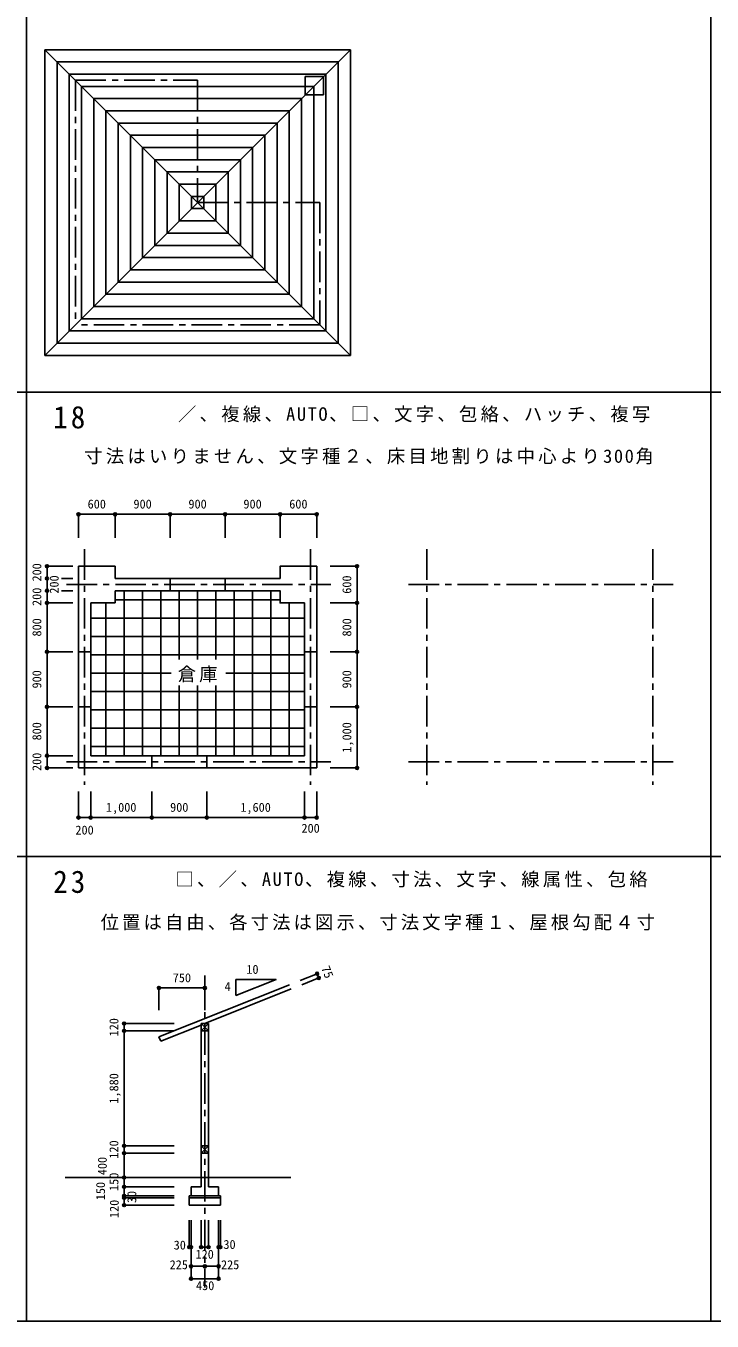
# Model space of a CAD drawing. Units: millimetres at full size, sheet at 1:100. Extents: x -54652 to 58452, y -19402 to 19598.
# Drawn here: x -5615 to 5617, y -19402 to 1788 of the extents above; entities that cross this region are included whole.
import ezdxf
from ezdxf.enums import TextEntityAlignment as Align

# ---------------------------------------------------------------- set-up
doc = ezdxf.new("R2010")
doc.units = ezdxf.units.MM
doc.header["$LTSCALE"] = 100
doc.header["$PDMODE"] = 32
doc.header["$PDSIZE"] = 50
doc.linetypes.add('CHAIN1', pattern=[8, 5, -1, 1, -1])
for name, color, linetype in [('0-0_作図ﾚｲﾔｰ', 4, 'Continuous'), ('0-7_作図例', 4, 'Continuous'), ('0-F_枠', 4, 'Continuous')]:
    doc.layers.add(name, color=color, linetype=linetype)
doc.styles.add('ＭＳ 明朝', font='')
doc.styles.get('ＭＳ 明朝').set_extended_font_data('MS Mincho')

msp = doc.modelspace()

# ---------------------------------------------------------------- linework, layer by layer
at = {"layer": '0-0_作図ﾚｲﾔｰ', "linetype": 'CHAIN1'}
for p, q in [((945.3, -6773.2), (945.3, -10630.3)), ((4645.3, -6773.2), (4645.3, -10630.3)), ((649.4, -7352.3), (4977.6, -7352.3)), ((649.4, -10252.3), (4977.6, -10252.3))]:
    msp.add_line(p, q, dxfattribs=at)
at = {"layer": '0-0_作図ﾚｲﾔｰ'}
for p, q in [((-4754.7, -11163.9), (-4554.7, -11163.9)), ((-4554.7, -11163.9), (-3554.7, -11163.9)), ((-3554.7, -11163.9), (-2654.7, -11163.9)), ((-2654.7, -11163.9), (-1054.7, -11163.9)), ((-1054.7, -11163.9), (-854.7, -11163.9)), ((-2686.8, -18505.1), (-2461.8, -18505.1))]:
    msp.add_line(p, q, dxfattribs=at)
at = {"layer": '0-7_作図例', "color": 3}
for p, q in [((-5304.7, 1397.7), (-304.7, 1397.7)), ((-5304.7, 1397.7), (-5304.7, -3602.3)), ((-5304.7, -3602.3), (-304.7, 1397.7)), ((-304.7, 1397.7), (-304.7, -3602.3)), ((-4970.9, -17054.4), (-1278.9, -17054.4))]:
    msp.add_line(p, q, dxfattribs=at)
at = {"layer": '0-7_作図例'}
for p, q in [((-5104.7, 1197.7), (-504.7, 1197.7)), ((-5104.7, -3402.3), (-5104.7, 1197.7)), ((-4904.7, 997.7), (-704.7, 997.7)), ((-4904.7, -3202.3), (-4904.7, 997.7)), ((-4704.7, 797.7), (-904.7, 797.7)), ((-4704.7, -3002.3), (-4704.7, 797.7)), ((-4504.7, 597.7), (-1104.7, 597.7)), ((-4504.7, -2802.3), (-4504.7, 597.7)), ((-4304.7, 397.7), (-1304.7, 397.7)), ((-4304.7, -2602.3), (-4304.7, 397.7)), ((-4104.7, 197.7), (-1504.7, 197.7)), ((-4104.7, -2402.3), (-4104.7, 197.7)), ((-3904.7, -2.3), (-1704.7, -2.3)), ((-3904.7, -2202.3), (-3904.7, -2.3)), ((-3704.7, -202.3), (-1904.7, -202.3)), ((-3704.7, -2002.3), (-3704.7, -202.3)), ((-3504.7, -402.3), (-2104.7, -402.3)), ((-3504.7, -1802.3), (-3504.7, -402.3)), ((-3304.7, -602.3), (-2304.7, -602.3)), ((-3304.7, -1602.3), (-3304.7, -602.3)), ((-3104.7, -802.3), (-2504.7, -802.3)), ((-3104.7, -1402.3), (-3104.7, -802.3)), ((-2904.7, -1002.3), (-2704.7, -1002.3)), ((-2904.7, -1202.3), (-2904.7, -1002.3)), ((-4754.7, -6202.1), (-4154.7, -6202.1)), ((-4754.7, -6202.1), (-4754.7, -6589.2)), ((-4154.7, -6202.1), (-4154.7, -6589.2)), ((-4154.7, -6202.1), (-3254.7, -6202.1)), ((-3254.7, -6202.1), (-3254.7, -6589.2)), ((-3254.7, -6202.1), (-2354.7, -6202.1)), ((-2354.7, -6202.1), (-2354.7, -6589.2)), ((-2354.7, -6202.1), (-1454.7, -6202.1)), ((-1454.7, -6202.1), (-1454.7, -6589.2)), ((-1454.7, -6202.1), (-854.7, -6202.1)), ((-854.7, -6202.1), (-854.7, -6589.2)), ((-5269.4, -7252.3), (-5269.4, -7052.3)), ((-5269.4, -7052.3), (-4845.1, -7052.3)), ((-195.2, -7052.3), (-634.1, -7052.3)), ((-195.2, -7652.3), (-195.2, -7052.3)), ((-5269.4, -7452.3), (-5269.4, -7252.3)), ((-5030.3, -7252.3), (-4845.1, -7252.3)), ((-2354.7, -7252.3), (-3254.7, -7252.3)), ((-5269.4, -7652.3), (-5269.4, -7452.3)), ((-5030.3, -7452.3), (-4845.1, -7452.3)), ((-4154.7, -7602.3), (-1454.7, -7602.3)), ((-4004.7, -10152.3), (-4004.7, -7452.3)), ((-3704.7, -10152.3), (-3704.7, -7452.3)), ((-3404.7, -10152.3), (-3404.7, -7452.3)), ((-3254.7, -7452.3), (-2354.7, -7452.3)), ((-3104.7, -8578.7), (-3104.7, -7452.3)), ((-2804.7, -8578.7), (-2804.7, -7452.3)), ((-2504.7, -8578.7), (-2504.7, -7452.3)), ((-2204.7, -10152.3), (-2204.7, -7452.3)), ((-1904.7, -10152.3), (-1904.7, -7452.3)), ((-1604.7, -10152.3), (-1604.7, -7452.3)), ((-5269.4, -8452.3), (-5269.4, -7652.3)), ((-5269.4, -7652.3), (-4845.1, -7652.3)), ((-4304.7, -10152.3), (-4304.7, -7652.3)), ((-1304.7, -10152.3), (-1304.7, -7652.3)), ((-195.2, -7652.3), (-634.1, -7652.3)), ((-195.2, -8452.3), (-195.2, -7652.3)), ((-4554.7, -7902.3), (-1054.7, -7902.3)), ((-4554.7, -8202.3), (-1054.7, -8202.3)), ((-5269.4, -9352.3), (-5269.4, -8452.3)), ((-5269.4, -8452.3), (-4845.1, -8452.3)), ((-4754.7, -8452.3), (-4754.7, -9352.3)), ((-4554.7, -9352.3), (-4554.7, -8452.3)), ((-1054.7, -8452.3), (-1054.7, -9352.3)), ((-854.7, -9352.3), (-854.7, -8452.3)), ((-195.2, -8452.3), (-634.1, -8452.3)), ((-195.2, -9352.3), (-195.2, -8452.3)), ((-4554.7, -8502.3), (-1054.7, -8502.3)), ((-4554.7, -8802.3), (-3236, -8802.3)), ((-2344.1, -8802.3), (-1054.7, -8802.3)), ((-4554.7, -9102.3), (-1054.7, -9102.3)), ((-3104.7, -10152.3), (-3104.7, -9004.4)), ((-2804.7, -10152.3), (-2804.7, -9004.4)), ((-2504.7, -9004.4), (-2504.7, -10152.3)), ((-5269.4, -10152.3), (-5269.4, -9352.3)), ((-5269.4, -9352.3), (-4845.1, -9352.3)), ((-4554.7, -9402.3), (-1054.7, -9402.3)), ((-195.2, -9352.3), (-634.1, -9352.3)), ((-195.2, -10352.3), (-195.2, -9352.3)), ((-4554.7, -9702.3), (-1054.7, -9702.3)), ((-5269.4, -10352.3), (-5269.4, -10152.3)), ((-5269.4, -10152.3), (-4845.1, -10152.3)), ((-4554.7, -10002.3), (-1054.7, -10002.3)), ((-3554.7, -10152.3), (-2654.7, -10152.3)), ((-5269.4, -10352.3), (-4845.1, -10352.3)), ((-3554.7, -10352.3), (-2654.7, -10352.3)), ((-195.2, -10352.3), (-634.1, -10352.3)), ((-4754.7, -11163.9), (-4754.7, -10739.6)), ((-4554.7, -11163.9), (-4554.7, -10739.6)), ((-3554.7, -11163.9), (-3554.7, -10739.6)), ((-2654.7, -11163.9), (-2654.7, -10739.6)), ((-1054.7, -11163.9), (-1054.7, -10739.6)), ((-854.7, -11163.9), (-854.7, -10739.6)), ((-849, -13718.5), (-1126.5, -13829.5)), ((-821.1, -13788.1), (-849, -13718.5)), ((-3436.8, -13952.5), (-2686.8, -13952.5)), ((-3436.8, -13952.5), (-3436.8, -14316.8)), ((-2686.8, -13952.5), (-2686.8, -14316.8)), ((-821.1, -13788.1), (-1098.7, -13899.1)), ((-4007.9, -14654.4), (-4007.9, -14534.4)), ((-4007.9, -14534.4), (-3188.3, -14534.4)), ((-2626.8, -14534.4), (-2746.8, -14654.4)), ((-2746.8, -14534.4), (-2626.8, -14654.4)), ((-4007.9, -14654.4), (-3188.3, -14654.4)), ((-4007.9, -16534.4), (-4007.9, -14654.4)), ((-4007.9, -16654.4), (-4007.9, -16534.4)), ((-4007.9, -16534.4), (-3188.3, -16534.4)), ((-4007.9, -16534.4), (-3188.3, -16534.4)), ((-4007.9, -17054.4), (-4007.9, -16654.4)), ((-4007.9, -16654.4), (-3188.3, -16654.4)), ((-2746.8, -16534.4), (-2626.8, -16654.4)), ((-2626.8, -16534.4), (-2746.8, -16654.4)), ((-4007.9, -17204.4), (-4007.9, -17054.4)), ((-4007.9, -17054.4), (-3188.3, -17054.4)), ((-4007.9, -17354.4), (-4007.9, -17204.4)), ((-4007.9, -17204.4), (-3188.3, -17204.4)), ((-4007.9, -17384.4), (-4007.9, -17354.4)), ((-4007.9, -17354.4), (-3188.3, -17354.4)), ((-4007.9, -17504.4), (-4007.9, -17384.4)), ((-4007.9, -17384.4), (-3188.3, -17384.4)), ((-4007.9, -17504.4), (-3188.3, -17504.4)), ((-2941.8, -18191.6), (-2941.8, -17750.1)), ((-2911.8, -18505.1), (-2911.8, -17750.1)), ((-2911.8, -18191.6), (-2911.8, -17750.1)), ((-2746.8, -18191.6), (-2746.8, -17750.1)), ((-2626.8, -18191.6), (-2626.8, -17750.1)), ((-2461.8, -18505.1), (-2461.8, -17750.1)), ((-2461.8, -18191.6), (-2461.8, -17750.1)), ((-2431.8, -18191.6), (-2431.8, -17750.1)), ((-2941.8, -18191.6), (-2911.8, -18191.6)), ((-2746.8, -18191.6), (-2626.8, -18191.6)), ((-2461.8, -18191.6), (-2431.8, -18191.6)), ((-2911.8, -18505.1), (-2686.8, -18505.1)), ((-2911.8, -18708.8), (-2911.8, -18505.1)), ((-2461.8, -18708.8), (-2461.8, -18505.1)), ((-2911.8, -18708.8), (-2461.8, -18708.8))]:
    msp.add_line(p, q, dxfattribs=at)
at = {"layer": '0-7_作図例', "color": 7, "linetype": 'CHAIN1'}
msp.add_line((-4804.7, 897.7), (-4804.7, -3102.3), dxfattribs=at)
at = {"layer": '0-7_作図例', "linetype": 'CHAIN1'}
for p, q in [((-4654.7, -6773.2), (-4654.7, -10630.3)), ((-954.7, -6773.2), (-954.7, -10630.3)), ((-4950.6, -7352.3), (-622.4, -7352.3)), ((-4950.6, -10252.3), (-622.4, -10252.3)), ((-2686.8, -13747.3), (-2686.8, -18855.2))]:
    msp.add_line(p, q, dxfattribs=at)
at = {"layer": '0-7_作図例', "color": 2}
for p, q in [((-4754.7, -7052.3), (-4754.7, -8452.3)), ((-4754.7, -7052.3), (-4154.7, -7052.3)), ((-4154.7, -7052.3), (-4154.7, -7252.3)), ((-854.7, -8452.3), (-854.7, -7052.3)), ((-3254.7, -7252.3), (-4154.7, -7252.3)), ((-3254.7, -7252.3), (-3254.7, -7452.3)), ((-2354.7, -7252.3), (-1454.7, -7252.3)), ((-2354.7, -7252.3), (-2354.7, -7452.3)), ((-4154.7, -7452.3), (-4154.7, -7652.3)), ((-3254.7, -7452.3), (-4154.7, -7452.3)), ((-4554.7, -7652.3), (-4554.7, -8452.3)), ((-4154.7, -7652.3), (-4554.7, -7652.3)), ((-1054.7, -8452.3), (-1054.7, -7652.3)), ((-4754.7, -8452.3), (-4554.7, -8452.3)), ((-854.7, -8452.3), (-1054.7, -8452.3)), ((-4554.7, -10152.3), (-4554.7, -9352.3)), ((-854.7, -9352.3), (-854.7, -10352.3)), ((-1054.7, -10152.3), (-2654.7, -10152.3)), ((-2654.7, -10152.3), (-2654.7, -10352.3)), ((-4754.7, -10352.3), (-3554.7, -10352.3)), ((-854.7, -10352.3), (-2654.7, -10352.3))]:
    msp.add_line(p, q, dxfattribs=at)
at = {"layer": '0-7_作図例', "color": 7}
for p, q in [((-1300.7, -13899.2), (-3436.8, -14753.6)), ((-2686.8, -14534.4), (-1272.9, -13968.8)), ((-2181.5, -14077), (-2181.5, -13812.4)), ((-2746.8, -14558.4), (-3409, -14823.3)), ((-2746.8, -16534.4), (-2746.8, -14534.4)), ((-3436.8, -14753.6), (-3409, -14823.3)), ((-2626.8, -14654.4), (-2746.8, -14654.4)), ((-2746.8, -17204.4), (-2746.8, -16534.4)), ((-2626.8, -16534.4), (-2746.8, -16534.4)), ((-2626.8, -16654.4), (-2746.8, -16654.4)), ((-2626.8, -17204.4), (-2626.8, -16534.4)), ((-2911.8, -17354.4), (-2941.8, -17354.4)), ((-2941.8, -17354.4), (-2941.8, -17504.4)), ((-2746.8, -17204.4), (-2911.8, -17204.4)), ((-2911.8, -17204.4), (-2911.8, -17354.4)), ((-2461.8, -17204.4), (-2626.8, -17204.4)), ((-2461.8, -17204.4), (-2461.8, -17354.4)), ((-2431.8, -17354.4), (-2431.8, -17504.4)), ((-2941.8, -17384.4), (-2431.8, -17384.4)), ((-2941.8, -17504.4), (-2431.8, -17504.4))]:
    msp.add_line(p, q, dxfattribs=at)
at = {"layer": '0-7_作図例', "color": 3}
msp.add_lwpolyline([(-5304.7, 1397.7), (-304.7, -3602.3), (-5304.7, -3602.3)], dxfattribs=at)
at = {"layer": '0-7_作図例'}
for points in [[(-504.7, 1197.7), (-504.7, -3402.3), (-5104.7, -3402.3)], [(-704.7, 997.7), (-704.7, -3202.3), (-4904.7, -3202.3)], [(-904.7, 797.7), (-904.7, -3002.3), (-4704.7, -3002.3)], [(-1104.7, 597.7), (-1104.7, -2802.3), (-4504.7, -2802.3)], [(-1304.7, 397.7), (-1304.7, -2602.3), (-4304.7, -2602.3)], [(-1504.7, 197.7), (-1504.7, -2402.3), (-4104.7, -2402.3)], [(-1704.7, -2.3), (-1704.7, -2202.3), (-3904.7, -2202.3)], [(-1904.7, -202.3), (-1904.7, -2002.3), (-3704.7, -2002.3)], [(-2104.7, -402.3), (-2104.7, -1802.3), (-3504.7, -1802.3)], [(-2304.7, -602.3), (-2304.7, -1602.3), (-3304.7, -1602.3)], [(-2504.7, -802.3), (-2504.7, -1402.3), (-3104.7, -1402.3)], [(-2704.7, -1002.3), (-2704.7, -1202.3), (-2904.7, -1202.3)]]:
    msp.add_lwpolyline(points, dxfattribs=at)
at = {"layer": '0-7_作図例', "color": 7, "linetype": 'CHAIN1'}
msp.add_lwpolyline([(-4804.7, 897.7), (-2804.7, 897.7), (-2804.7, -1102.3), (-804.7, -1102.3), (-804.7, -3102.3), (-4804.7, -3102.3)], dxfattribs=at)
msp.add_lwpolyline([(-744.7, 957.7), (-1044.7, 957.7), (-1044.7, 657.7), (-744.7, 657.7)], close=True, dxfattribs=at)
at = {"layer": '0-7_作図例', "color": 2}
for points in [[(-854.7, -7052.3), (-1454.7, -7052.3), (-1454.7, -7252.3)], [(-2354.7, -7452.3), (-1454.7, -7452.3), (-1454.7, -7652.3), (-1054.7, -7652.3)], [(-4754.7, -10352.3), (-4754.7, -9352.3), (-4554.7, -9352.3)], [(-854.7, -9352.3), (-1054.7, -9352.3), (-1054.7, -10152.3)], [(-4554.7, -10152.3), (-3554.7, -10152.3), (-3554.7, -10352.3)]]:
    msp.add_lwpolyline(points, dxfattribs=at)
at = {"layer": '0-7_作図例', "color": 7}
for points in [[(-2181.5, -14077), (-1520, -13812.4), (-2181.5, -13812.4)], [(-2626.8, -16534.4), (-2626.8, -14534.4), (-2746.8, -14534.4)], [(-2911.8, -17354.4), (-2461.8, -17354.4), (-2431.8, -17354.4)]]:
    msp.add_lwpolyline(points, dxfattribs=at)
at = {"layer": '0-7_作図例'}
for p in [(-4754.7, -6202.1), (-4154.7, -6202.1), (-3254.7, -6202.1), (-2354.7, -6202.1), (-1454.7, -6202.1), (-854.7, -6202.1), (-5269.4, -7052.3), (-195.2, -7052.3), (-5269.4, -7252.3), (-5269.4, -7452.3), (-5269.4, -7652.3), (-195.2, -7652.3), (-5269.4, -8452.3), (-195.2, -8452.3), (-5269.4, -9352.3), (-195.2, -9352.3), (-5269.4, -10152.3), (-5269.4, -10352.3), (-195.2, -10352.3), (-4754.7, -11163.9), (-4554.7, -11163.9), (-3554.7, -11163.9), (-2654.7, -11163.9), (-1054.7, -11163.9), (-854.7, -11163.9), (-849, -13718.5), (-821.1, -13788.1), (-3436.8, -13952.5), (-2686.8, -13952.5), (-4007.9, -14534.4), (-4007.9, -14654.4), (-4007.9, -16534.4), (-4007.9, -16654.4), (-4007.9, -17054.4), (-4007.9, -17204.4), (-4007.9, -17354.4), (-4007.9, -17384.4), (-4007.9, -17504.4), (-2941.8, -18191.6), (-2911.8, -18191.6), (-2746.8, -18191.6), (-2626.8, -18191.6), (-2461.8, -18191.6), (-2431.8, -18191.6), (-2911.8, -18505.1), (-2686.8, -18505.1), (-2461.8, -18505.1), (-2911.8, -18708.8), (-2461.8, -18708.8)]:
    msp.add_point(p, dxfattribs=at)
at = {"layer": '0-F_枠', "color": 6}
for p, q in [((-5604.7, -19402.3), (-5604.7, 18597.7)), ((5595.3, -19402.3), (5595.3, 18597.7)), ((-28004.7, -4202.3), (27995.3, -4202.3)), ((-28004.7, -11802.3), (27995.3, -11802.3)), ((-28004.7, -19402.3), (27995.3, -19402.3))]:
    msp.add_line(p, q, dxfattribs=at)

# ---------------------------------------------------------------- texts
at = {"layer": '0-0_作図ﾚｲﾔｰ', "style": 'ＭＳ 明朝'}
for s, p in [('1,000', (-4304.7, -11113.9)), ('900', (-3254.7, -11113.9)), ('1,600', (-2104.7, -11113.9)), ('200', (-4804.7, -11485.8)), ('200', (-1104.7, -11456.6)), ('225', (-2421.6, -18597.2))]:
    msp.add_text(s, height=146.6, dxfattribs=at).set_placement(p, align=Align.BOTTOM_LEFT)
at = {"layer": '0-7_作図例', "style": 'ＭＳ 明朝'}
for s, p in [('600', (-4604.7, -6152.1)), ('900', (-3854.7, -6152.1)), ('900', (-2954.7, -6152.1)), ('900', (-2054.7, -6152.1)), ('600', (-1304.7, -6152.1)), ('750', (-3211.8, -13902.5)), ('10', (-2006.6, -13764.6)), ('4', (-2363, -14045.5)), ('30', (-3196.3, -18275.6)), ('30', (-2381.9, -18265.2)), ('225', (-3262.6, -18597.2)), ('120', (-2838.4, -18426)), ('450', (-2830.9, -18939.5))]:
    msp.add_text(s, height=146.6, dxfattribs=at).set_placement(p, align=Align.BOTTOM_LEFT)
for s, rotation, p in [('200', 90, (-5319.4, -7302.3)), ('200', 90, (-5319.4, -7702.3)), ('200', 90, (-5035.5, -7500.5)), ('600', 90, (-245.2, -7502.3)), ('800', 90, (-5319.4, -8202.3)), ('800', 90, (-245.2, -8202.3)), ('900', 90, (-5319.4, -9052.3)), ('900', 90, (-245.2, -9052.3)), ('800', 90, (-5319.4, -9902.3)), ('1,000', 90, (-245.2, -10102.3)), ('200', 90, (-5319.4, -10402.3)), ('75', 291.801, (-825.8, -13641.9)), ('120', 90, (-4057.9, -14744.4)), ('1,880', 90, (-4057.9, -15844.4)), ('120', 90, (-4057.9, -16744.4)), ('400', 90, (-4247.1, -17015.3)), ('150', 90, (-4276.3, -17424.3)), ('150', 90, (-4057.2, -17273.3)), ('30', 90, (-3765.1, -17471.7)), ('120', 90, (-4052.3, -17716.4))]:
    msp.add_text(s, height=146.6, rotation=rotation, dxfattribs=at).set_placement(p, align=Align.BOTTOM_LEFT)
at = {"layer": '0-7_作図例', "color": 7, "char_height": 219.9, "attachment_point": 7, "style": 'ＭＳ 明朝'}
for s, insert in [('\\T1.18;／、複線、AUTO、□、文字、包絡、ハッチ、複写', (-3125.9, -4698.4)), ('\\T1.18;寸法はいりません、文字種２、床目地割りは中心より300角', (-4661.4, -5385.7)), ('\\T1.18;□、／、AUTO、複線、寸法、文字、線属性、包絡', (-3168.5, -12308.2)), ('\\T1.17;位置は自由、各寸法は図示、寸法文字種１、屋根勾配４寸', (-4392.4, -13012))]:
    msp.add_mtext(s, dxfattribs=dict(at, insert=insert))
at = {"layer": '0-7_作図例', "insert": (-3129.7, -8952.3), "char_height": 219.9, "attachment_point": 7, "style": 'ＭＳ 明朝'}
msp.add_mtext('\\T1.17;倉庫', dxfattribs=at)
at = {"layer": '0-F_枠', "color": 3, "char_height": 366.6, "attachment_point": 7, "style": 'ＭＳ 明朝'}
for s, insert in [('\\T1.21;\\W0.95;18', (-5167.2, -4802.3)), ('\\T1.21;\\W0.95;23', (-5167.2, -12402.3))]:
    msp.add_mtext(s, dxfattribs=dict(at, insert=insert))

doc.saveas('drawing.dxf')
